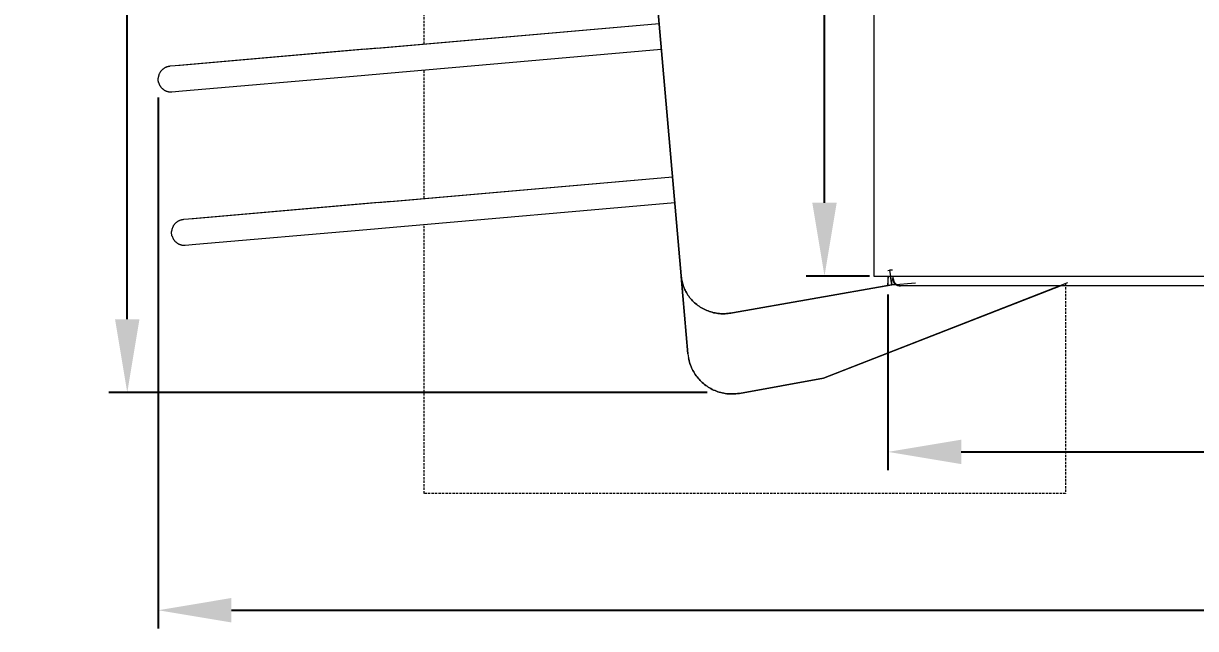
# Model space of a CAD drawing. Header units: millimetres. Extents: x -217 to 4976, y -41 to 3356.
# Drawn here: x -217 to 423, y 1096 to 1426 of the extents above; entities that cross this region are included whole.
import ezdxf

# ---------------------------------------------------------------- set-up
doc = ezdxf.new("R2010")
doc.units = ezdxf.units.MM
doc.linetypes.add('HIDDEN', pattern=[1.905, 1.27, -0.635])
for name, color, linetype, lineweight in [('ZANO_R', 7, 'Continuous', 0), ('ZANO_R_przerywana', 7, 'HIDDEN', 0), ('ZANO_W', 1, 'Continuous', 0)]:
    doc.layers.add(name, color=color, linetype=linetype, lineweight=lineweight)
doc.styles.add('Arial', font='arial.ttf')
doc.styles.get("Standard").update_dxf_attribs({"font": 'ARIALUNI.TTF'})
doc.dimstyles.new('pl i ang', dxfattribs={"dimtxt": 50, "dimasz": 50, "dimexe": 1.25, "dimexo": 0.625, "dimgap": 10, "dimtad": 1, "dimtoh": 1, "dimtxsty": 'Standard', "dimcen": 2.5, "dimclrd": 1, "dimclre": 1, "dimclrt": 1, "dimadec": 0, "dimazin": 0, "dimtfac": 1, "dimtmove": 0, "dimatfit": 3, "dimfxl": 1, "dimarcsym": 1})

# ---------------------------------------------------------------- blocks, each defined once
blk = doc.blocks.new('*D427')
at = {"layer": 'ZANO_W', "color": 1, "lineweight": -2}
for p, q in [((254.74, 1278.03), (254.74, 1182.07)), ((2756.32, 1277.54), (2756.32, 1182.07)), ((294.74, 1192.07), (2716.32, 1192.07))]:
    blk.add_line(p, q, dxfattribs=at)
at = {"layer": 'ZANO_W', "color": 1}
for points in [[(294.74, 1198.74), (294.74, 1185.41), (254.74, 1192.07)], [(2716.32, 1185.41), (2716.32, 1198.74), (2756.32, 1192.07)]]:
    blk.add_solid(points, dxfattribs=at)
at = {"layer": 'ZANO_W', "color": 1, "insert": (1505.53, 1222.5), "char_height": 40, "attachment_point": 5, "style": 'Arial'}
blk.add_mtext('2502', dxfattribs=at)
blk = doc.blocks.new('*D428')
at = {"layer": 'ZANO_W', "color": 1, "lineweight": -2}
for p, q in [((251.64, 1853.13), (210.11, 1853.13)), ((220.11, 1328.03), (220.11, 1813.13)), ((244.74, 1288.03), (210.11, 1288.03))]:
    blk.add_line(p, q, dxfattribs=at)
at = {"layer": 'ZANO_W', "color": 1}
for points in [[(226.78, 1813.13), (213.44, 1813.13), (220.11, 1853.13)], [(213.44, 1328.03), (226.78, 1328.03), (220.11, 1288.03)]]:
    blk.add_solid(points, dxfattribs=at)
at = {"layer": 'ZANO_W', "color": 1, "insert": (189.69, 1570.58), "char_height": 40, "attachment_point": 5, "rotation": 90, "style": 'Arial'}
blk.add_mtext('565', dxfattribs=at)
blk = doc.blocks.new('*D431')
at = {"layer": 'ZANO_W', "color": 1, "lineweight": -2}
for p, q in [((157.12, 1912.98), (-170.46, 1912.98)), ((-160.46, 1264.47), (-160.46, 1872.98)), ((156.12, 1224.47), (-170.46, 1224.47))]:
    blk.add_line(p, q, dxfattribs=at)
at = {"layer": 'ZANO_W', "color": 1}
for points in [[(-153.8, 1872.98), (-167.13, 1872.98), (-160.46, 1912.98)], [(-167.13, 1264.47), (-153.8, 1264.47), (-160.46, 1224.47)]]:
    blk.add_solid(points, dxfattribs=at)
at = {"layer": 'ZANO_W', "color": 1, "insert": (-190.89, 1568.72), "char_height": 40, "attachment_point": 5, "rotation": 90, "style": 'Arial'}
blk.add_mtext('689', dxfattribs=at)
blk = doc.blocks.new('*D432')
at = {"layer": 'ZANO_W', "color": 1, "lineweight": -2}
for p, q in [((-143.6, 1385.39), (-143.6, 1095.67)), ((3157.09, 1385.53), (3157.09, 1095.67)), ((-103.6, 1105.67), (3117.09, 1105.67))]:
    blk.add_line(p, q, dxfattribs=at)
at = {"layer": 'ZANO_W', "color": 1}
for points in [[(-103.6, 1112.34), (-103.6, 1099), (-143.6, 1105.67)], [(3117.09, 1099), (3117.09, 1112.34), (3157.09, 1105.67)]]:
    blk.add_solid(points, dxfattribs=at)
at = {"layer": 'ZANO_W', "color": 1, "insert": (1506.74, 1136.11), "char_height": 40, "attachment_point": 5, "style": 'Arial'}
blk.add_mtext('3301', dxfattribs=at)

msp = doc.modelspace()

# ---------------------------------------------------------------- linework, layer by layer
at = {"layer": 'ZANO_R'}
for p, q in [((141.87, 1288.09), (117.57, 1565.86)), ((141.87, 1288.09), (117.57, 1565.86)), ((117.57, 1565.86), (141.87, 1288.09)), ((247.02, 1502.03), (247.02, 1288.03)), ((-30.92, 1411.83), (129.81, 1425.89)), ((-23.86, 1412.39), (129.82, 1425.84)), ((-49.65, 1410.19), (-134.34, 1402.74)), ((-38.19, 1411.14), (-131.62, 1402.98)), ((-30.92, 1411.83), (-49.65, 1410.19)), ((-23.86, 1412.39), (-38.19, 1411.14)), ((-22.64, 1398.44), (131.04, 1411.89)), ((-140.72, 1401.18), (-140.91, 1401.03)), ((-140.53, 1401.32), (-140.72, 1401.18)), ((-140.33, 1401.45), (-140.53, 1401.32)), ((-140.12, 1401.57), (-140.33, 1401.45)), ((-139.91, 1401.69), (-140.12, 1401.57)), ((-139.7, 1401.8), (-139.91, 1401.69)), ((-139.48, 1401.9), (-139.7, 1401.8)), ((-139.26, 1401.99), (-139.48, 1401.9)), ((-139.04, 1402.08), (-139.26, 1401.99)), ((-138.81, 1402.16), (-139.04, 1402.08)), ((-138.58, 1402.23), (-138.81, 1402.16)), ((-138.35, 1402.3), (-138.58, 1402.23)), ((-138.12, 1402.35), (-138.35, 1402.3)), ((-137.88, 1402.4), (-138.12, 1402.35)), ((-137.65, 1402.44), (-137.88, 1402.4)), ((-137.41, 1402.47), (-137.65, 1402.44)), ((-137.17, 1402.49), (-137.41, 1402.47)), ((-131.62, 1402.98), (-137.17, 1402.49)), ((-143.6, 1395.88), (-143.58, 1396.12)), ((-143.6, 1395.63), (-143.6, 1395.88)), ((-143.6, 1395.39), (-143.6, 1395.63)), ((-143.6, 1395.15), (-143.6, 1395.39)), ((-143.58, 1394.91), (-143.6, 1395.15)), ((-143.55, 1396.36), (-143.58, 1396.12)), ((-143.55, 1394.67), (-143.58, 1394.91)), ((-143.52, 1396.59), (-143.55, 1396.36)), ((-143.48, 1396.83), (-143.52, 1396.59)), ((-143.43, 1397.07), (-143.48, 1396.83)), ((-143.38, 1397.3), (-143.43, 1397.07)), ((-143.31, 1397.53), (-143.38, 1397.3)), ((-143.24, 1397.76), (-143.31, 1397.53)), ((-143.16, 1397.98), (-143.24, 1397.76)), ((-143.07, 1398.21), (-143.16, 1397.98)), ((-142.97, 1398.43), (-143.07, 1398.21)), ((-142.87, 1398.64), (-142.97, 1398.43)), ((-142.76, 1398.85), (-142.87, 1398.64)), ((-142.64, 1399.06), (-142.76, 1398.85)), ((-142.52, 1399.27), (-142.64, 1399.06)), ((-142.38, 1399.47), (-142.52, 1399.27)), ((-142.25, 1399.66), (-142.38, 1399.47)), ((-142.1, 1399.85), (-142.25, 1399.66)), ((-141.95, 1400.04), (-142.1, 1399.85)), ((-141.79, 1400.22), (-141.95, 1400.04)), ((-141.63, 1400.39), (-141.79, 1400.22)), ((-141.46, 1400.56), (-141.63, 1400.39)), ((-141.28, 1400.73), (-141.46, 1400.56)), ((-141.1, 1400.88), (-141.28, 1400.73)), ((-140.91, 1401.03), (-141.1, 1400.88)), ((-130.4, 1389.03), (-36.97, 1397.19)), ((-36.97, 1397.19), (-22.64, 1398.44)), ((-143.52, 1394.43), (-143.55, 1394.67)), ((-143.48, 1394.19), (-143.52, 1394.43)), ((-143.43, 1393.95), (-143.48, 1394.19)), ((-143.37, 1393.71), (-143.43, 1393.95)), ((-143.37, 1393.71), (-143.31, 1393.5)), ((-143.31, 1393.5), (-143.24, 1393.29)), ((-143.24, 1393.29), (-143.17, 1393.08)), ((-143.17, 1393.08), (-143.09, 1392.87)), ((-143.09, 1392.87), (-143, 1392.66)), ((-143, 1392.66), (-142.9, 1392.46)), ((-142.9, 1392.46), (-142.8, 1392.26)), ((-142.8, 1392.26), (-142.69, 1392.06)), ((-142.69, 1392.06), (-142.58, 1391.87)), ((-142.58, 1391.87), (-142.46, 1391.68)), ((-142.46, 1391.68), (-142.33, 1391.49)), ((-142.33, 1391.49), (-142.2, 1391.31)), ((-142.2, 1391.31), (-142.06, 1391.14)), ((-142.06, 1391.14), (-141.92, 1390.96)), ((-141.92, 1390.96), (-141.78, 1390.8)), ((-141.78, 1390.8), (-141.62, 1390.64)), ((-141.62, 1390.64), (-141.45, 1390.47)), ((-141.45, 1390.47), (-141.28, 1390.31)), ((-141.28, 1390.31), (-141.14, 1390.19)), ((-141.14, 1390.19), (-141.01, 1390.07)), ((-141.01, 1390.07), (-140.86, 1389.96)), ((-140.86, 1389.96), (-140.72, 1389.85)), ((-140.72, 1389.85), (-140.57, 1389.75)), ((-140.57, 1389.75), (-140.42, 1389.65)), ((-140.42, 1389.65), (-140.27, 1389.55)), ((-140.27, 1389.55), (-140.11, 1389.46)), ((-140.11, 1389.46), (-139.93, 1389.36)), ((-139.93, 1389.36), (-139.74, 1389.26)), ((-139.74, 1389.26), (-139.56, 1389.17)), ((-139.56, 1389.17), (-139.37, 1389.08)), ((-139.37, 1389.08), (-139.17, 1389.01)), ((-139.17, 1389.01), (-138.98, 1388.93)), ((-138.98, 1388.93), (-138.78, 1388.86)), ((-138.78, 1388.86), (-138.58, 1388.8)), ((-138.58, 1388.8), (-138.38, 1388.74)), ((-138.38, 1388.74), (-138.17, 1388.69)), ((-138.17, 1388.69), (-137.96, 1388.65)), ((-137.96, 1388.65), (-137.76, 1388.61)), ((-137.76, 1388.61), (-137.55, 1388.58)), ((-137.55, 1388.58), (-137.34, 1388.56)), ((-137.34, 1388.56), (-137.13, 1388.54)), ((-137.13, 1388.54), (-136.92, 1388.52)), ((-136.92, 1388.52), (-136.71, 1388.52)), ((-136.71, 1388.52), (-136.5, 1388.52)), ((-136.5, 1388.52), (-136.3, 1388.52)), ((-136.3, 1388.52), (-136.09, 1388.54)), ((-136.09, 1388.54), (-130.4, 1389.03)), ((-23.6, 1328.15), (137.14, 1342.21)), ((-16.54, 1328.71), (137.14, 1342.16)), ((-42.33, 1326.51), (-127.02, 1319.06)), ((-30.87, 1327.46), (-124.3, 1319.3)), ((-23.6, 1328.15), (-42.33, 1326.51)), ((-16.54, 1328.71), (-30.87, 1327.46)), ((-15.32, 1314.76), (138.36, 1328.21)), ((-132.59, 1318.01), (-132.8, 1317.89)), ((-132.38, 1318.12), (-132.59, 1318.01)), ((-132.16, 1318.22), (-132.38, 1318.12)), ((-131.94, 1318.31), (-132.16, 1318.22)), ((-131.72, 1318.4), (-131.94, 1318.31)), ((-131.49, 1318.48), (-131.72, 1318.4)), ((-131.26, 1318.55), (-131.49, 1318.48)), ((-131.03, 1318.62), (-131.26, 1318.55)), ((-130.8, 1318.67), (-131.03, 1318.62)), ((-130.56, 1318.72), (-130.8, 1318.67)), ((-130.33, 1318.76), (-130.56, 1318.72)), ((-130.09, 1318.79), (-130.33, 1318.76)), ((-129.85, 1318.81), (-130.09, 1318.79)), ((-124.3, 1319.3), (-129.85, 1318.81)), ((-136.28, 1311.95), (-136.27, 1312.2)), ((-136.28, 1311.71), (-136.28, 1311.95)), ((-136.27, 1311.47), (-136.28, 1311.71)), ((-136.27, 1312.2), (-136.26, 1312.44)), ((-136.23, 1312.68), (-136.26, 1312.44)), ((-136.2, 1312.91), (-136.23, 1312.68)), ((-136.16, 1313.15), (-136.2, 1312.91)), ((-136.11, 1313.38), (-136.16, 1313.15)), ((-136.05, 1313.62), (-136.11, 1313.38)), ((-135.99, 1313.85), (-136.05, 1313.62)), ((-135.92, 1314.08), (-135.99, 1313.85)), ((-135.84, 1314.3), (-135.92, 1314.08)), ((-135.75, 1314.53), (-135.84, 1314.3)), ((-135.65, 1314.74), (-135.75, 1314.53)), ((-135.55, 1314.96), (-135.65, 1314.74)), ((-135.44, 1315.17), (-135.55, 1314.96)), ((-135.32, 1315.38), (-135.44, 1315.17)), ((-135.2, 1315.59), (-135.32, 1315.38)), ((-135.06, 1315.79), (-135.2, 1315.59)), ((-134.92, 1315.98), (-135.06, 1315.79)), ((-134.78, 1316.17), (-134.92, 1315.98)), ((-134.63, 1316.36), (-134.78, 1316.17)), ((-134.47, 1316.54), (-134.63, 1316.36)), ((-134.31, 1316.71), (-134.47, 1316.54)), ((-134.14, 1316.88), (-134.31, 1316.71)), ((-133.96, 1317.05), (-134.14, 1316.88)), ((-133.78, 1317.2), (-133.96, 1317.05)), ((-133.59, 1317.35), (-133.78, 1317.2)), ((-133.4, 1317.5), (-133.59, 1317.35)), ((-133.21, 1317.64), (-133.4, 1317.5)), ((-133, 1317.77), (-133.21, 1317.64)), ((-132.8, 1317.89), (-133, 1317.77)), ((-123.08, 1305.35), (-29.65, 1313.51)), ((-29.65, 1313.51), (-15.32, 1314.76)), ((-136.26, 1311.23), (-136.27, 1311.47)), ((-136.23, 1310.99), (-136.26, 1311.23)), ((-136.2, 1310.75), (-136.23, 1310.99)), ((-136.16, 1310.51), (-136.2, 1310.75)), ((-136.11, 1310.27), (-136.16, 1310.51)), ((-136.05, 1310.03), (-136.11, 1310.27)), ((-136.05, 1310.03), (-135.99, 1309.82)), ((-135.99, 1309.82), (-135.92, 1309.61)), ((-135.92, 1309.61), (-135.85, 1309.4)), ((-135.85, 1309.4), (-135.76, 1309.19)), ((-135.76, 1309.19), (-135.68, 1308.98)), ((-135.68, 1308.98), (-135.58, 1308.78)), ((-135.58, 1308.78), (-135.48, 1308.58)), ((-135.48, 1308.58), (-135.37, 1308.38)), ((-135.37, 1308.38), (-135.26, 1308.19)), ((-135.26, 1308.19), (-135.14, 1308)), ((-135.14, 1308), (-135.01, 1307.81)), ((-135.01, 1307.81), (-134.88, 1307.63)), ((-134.88, 1307.63), (-134.74, 1307.46)), ((-134.74, 1307.46), (-134.6, 1307.28)), ((-134.6, 1307.28), (-134.45, 1307.12)), ((-134.45, 1307.12), (-134.3, 1306.96)), ((-134.3, 1306.96), (-134.13, 1306.79)), ((-134.13, 1306.79), (-133.96, 1306.63)), ((-133.96, 1306.63), (-133.82, 1306.51)), ((-133.82, 1306.51), (-133.68, 1306.39)), ((-133.68, 1306.39), (-133.54, 1306.28)), ((-133.54, 1306.28), (-133.4, 1306.17)), ((-133.4, 1306.17), (-133.25, 1306.07)), ((-133.25, 1306.07), (-133.1, 1305.97)), ((-133.1, 1305.97), (-132.95, 1305.87)), ((-132.95, 1305.87), (-132.79, 1305.78)), ((-132.79, 1305.78), (-132.61, 1305.68)), ((-132.61, 1305.68), (-132.42, 1305.58)), ((-132.42, 1305.58), (-132.24, 1305.49)), ((-132.24, 1305.49), (-132.04, 1305.4)), ((-132.04, 1305.4), (-131.85, 1305.32)), ((-131.85, 1305.32), (-131.66, 1305.25)), ((-131.66, 1305.25), (-131.46, 1305.18)), ((-131.46, 1305.18), (-131.26, 1305.12)), ((-128.77, 1304.86), (-123.08, 1305.35)), ((-131.26, 1305.12), (-131.05, 1305.06)), ((-131.05, 1305.06), (-130.85, 1305.01)), ((-130.85, 1305.01), (-130.64, 1304.97)), ((-130.64, 1304.97), (-130.44, 1304.93)), ((-130.44, 1304.93), (-130.23, 1304.9)), ((-130.23, 1304.9), (-130.02, 1304.88)), ((-130.02, 1304.88), (-129.81, 1304.86)), ((-129.81, 1304.86), (-129.6, 1304.84)), ((-129.6, 1304.84), (-129.39, 1304.84)), ((-129.39, 1304.84), (-129.18, 1304.84)), ((-129.18, 1304.84), (-128.97, 1304.84)), ((-128.97, 1304.84), (-128.77, 1304.86)), ((141.87, 1288.09), (141.89, 1287.92)), ((141.89, 1287.92), (141.97, 1287.2)), ((141.89, 1287.92), (141.97, 1287.2)), ((141.89, 1287.92), (141.92, 1287.7)), ((141.97, 1287.2), (141.89, 1287.92)), ((145.58, 1245.64), (141.9, 1287.79)), ((145.58, 1245.64), (141.9, 1287.79)), ((141.9, 1287.79), (145.58, 1245.64)), ((141.92, 1287.7), (141.95, 1287.47)), ((141.95, 1287.47), (141.99, 1287.24)), ((141.97, 1287.2), (142.07, 1286.49)), ((141.97, 1287.2), (142.07, 1286.49)), ((142.07, 1286.49), (141.97, 1287.2)), ((141.99, 1287.24), (142.04, 1287.02)), ((142.04, 1287.02), (142.1, 1286.8)), ((142.07, 1286.49), (142.2, 1285.78)), ((142.07, 1286.49), (142.2, 1285.78)), ((142.2, 1285.78), (142.07, 1286.49)), ((247.02, 1288.03), (263.02, 1288.03)), ((254.74, 1291.03), (255.52, 1291.17)), ((254.74, 1291.03), (255.52, 1291.17)), ((254.74, 1283.03), (255.02, 1288.03)), ((254.74, 1288.03), (254.74, 1283.03)), ((257.29, 1291.3), (255.52, 1291.17)), ((257.16, 1291.29), (255.52, 1291.17)), ((255.52, 1291.17), (256.91, 1283.33)), ((255.52, 1291.17), (256.91, 1283.33)), ((256.91, 1283.33), (256.08, 1288.03)), ((257.16, 1286.79), (257.17, 1286.65)), ((257.17, 1286.65), (257.17, 1286.51)), ((257.17, 1286.51), (257.19, 1286.38)), ((257.19, 1286.38), (257.2, 1286.24)), ((257.2, 1286.24), (257.22, 1286.11)), ((257.22, 1286.11), (257.25, 1285.97)), ((257.25, 1285.97), (257.28, 1285.84)), ((257.63, 1286.79), (257.63, 1288.03)), ((257.63, 1286.79), (257.63, 1286.65)), ((257.63, 1286.65), (257.64, 1286.51)), ((257.64, 1286.51), (257.65, 1286.38)), ((257.65, 1286.38), (257.67, 1286.24)), ((257.67, 1286.24), (257.69, 1286.11)), ((257.69, 1286.11), (257.71, 1285.97)), ((257.71, 1285.97), (257.74, 1285.84)), ((263.02, 1288.03), (583.04, 1288.03)), ((142.2, 1285.78), (142.35, 1285.07)), ((142.2, 1285.78), (142.35, 1285.07)), ((142.35, 1285.07), (142.2, 1285.78)), ((142.35, 1285.07), (142.52, 1284.37)), ((142.35, 1285.07), (142.52, 1284.37)), ((142.52, 1284.37), (142.35, 1285.07)), ((142.52, 1284.37), (142.72, 1283.67)), ((142.52, 1284.37), (142.72, 1283.67)), ((142.72, 1283.67), (142.52, 1284.37)), ((142.72, 1283.67), (142.94, 1282.98)), ((142.72, 1283.67), (142.94, 1282.98)), ((142.94, 1282.98), (142.72, 1283.67)), ((142.94, 1282.98), (143.18, 1282.3)), ((142.94, 1282.98), (143.18, 1282.3)), ((143.18, 1282.3), (142.94, 1282.98)), ((143.18, 1282.3), (143.44, 1281.62)), ((143.18, 1282.3), (143.44, 1281.62)), ((143.44, 1281.62), (143.18, 1282.3)), ((143.44, 1281.62), (143.72, 1280.96)), ((143.44, 1281.62), (143.72, 1280.96)), ((143.72, 1280.96), (143.44, 1281.62)), ((143.72, 1280.96), (144.03, 1280.3)), ((143.72, 1280.96), (144.03, 1280.3)), ((144.03, 1280.3), (143.72, 1280.96)), ((144.03, 1280.3), (144.36, 1279.65)), ((144.03, 1280.3), (144.36, 1279.65)), ((144.36, 1279.65), (144.03, 1280.3)), ((144.36, 1279.65), (144.7, 1279.02)), ((144.36, 1279.65), (144.7, 1279.02)), ((144.7, 1279.02), (144.36, 1279.65)), ((256.91, 1283.33), (169.82, 1268.01)), ((256.91, 1283.33), (169.82, 1268.01)), ((169.82, 1268.01), (256.91, 1283.33)), ((169.82, 1268.02), (254.74, 1283.03)), ((169.82, 1268.02), (254.74, 1283.03)), ((169.82, 1268.02), (254.74, 1283.03)), ((352.73, 1284.29), (219.52, 1232.25)), ((348.89, 1282.79), (219.52, 1232.25)), ((219.52, 1232.25), (348.89, 1282.79)), ((256.91, 1283.33), (269.78, 1284.29)), ((259.34, 1283.51), (256.91, 1283.33)), ((256.91, 1283.33), (258.92, 1283.48)), ((257.28, 1285.84), (257.31, 1285.71)), ((257.31, 1285.71), (257.35, 1285.58)), ((257.35, 1285.58), (257.4, 1285.45)), ((257.4, 1285.45), (257.44, 1285.32)), ((257.44, 1285.32), (257.5, 1285.19)), ((257.5, 1285.19), (257.55, 1285.07)), ((257.55, 1285.07), (257.61, 1284.95)), ((257.61, 1284.95), (257.68, 1284.82)), ((257.68, 1284.82), (257.75, 1284.71)), ((257.74, 1285.84), (257.78, 1285.71)), ((257.75, 1284.71), (257.82, 1284.59)), ((257.78, 1285.71), (257.82, 1285.58)), ((257.82, 1285.58), (257.86, 1285.45)), ((257.82, 1284.59), (257.9, 1284.48)), ((257.86, 1285.45), (257.91, 1285.32)), ((257.9, 1284.48), (257.98, 1284.37)), ((257.91, 1285.32), (257.96, 1285.19)), ((257.96, 1285.19), (258.02, 1285.07)), ((257.98, 1284.37), (258.06, 1284.26)), ((258.02, 1285.07), (258.08, 1284.95)), ((258.06, 1284.26), (258.15, 1284.16)), ((258.08, 1284.95), (258.14, 1284.82)), ((258.14, 1284.82), (258.21, 1284.71)), ((258.15, 1284.16), (258.24, 1284.06)), ((258.21, 1284.71), (258.29, 1284.59)), ((258.24, 1284.06), (258.34, 1283.96)), ((258.29, 1284.59), (258.36, 1284.48)), ((258.34, 1283.96), (258.43, 1283.86)), ((258.36, 1284.48), (258.44, 1284.37)), ((258.43, 1283.86), (258.54, 1283.77)), ((258.44, 1284.37), (258.53, 1284.26)), ((258.53, 1284.26), (258.62, 1284.16)), ((258.54, 1283.77), (258.64, 1283.68)), ((258.62, 1284.16), (258.71, 1284.06)), ((258.64, 1283.68), (258.75, 1283.6)), ((258.71, 1284.06), (258.8, 1283.96)), ((258.75, 1283.6), (258.86, 1283.52)), ((258.8, 1283.96), (258.9, 1283.86)), ((258.86, 1283.52), (258.97, 1283.44)), ((258.9, 1283.86), (259, 1283.77)), ((258.97, 1283.44), (259.09, 1283.37)), ((259, 1283.77), (259.11, 1283.68)), ((259.09, 1283.37), (259.2, 1283.3)), ((259.11, 1283.68), (259.21, 1283.6)), ((259.2, 1283.3), (259.32, 1283.23)), ((259.21, 1283.6), (259.32, 1283.52)), ((259.32, 1283.52), (259.44, 1283.44)), ((259.32, 1283.23), (259.45, 1283.17)), ((259.44, 1283.44), (259.55, 1283.37)), ((259.45, 1283.17), (259.57, 1283.12)), ((259.55, 1283.37), (259.67, 1283.3)), ((259.57, 1283.12), (259.7, 1283.06)), ((259.67, 1283.3), (259.79, 1283.23)), ((259.7, 1283.06), (259.83, 1283.02)), ((259.79, 1283.23), (259.91, 1283.17)), ((259.83, 1283.02), (259.95, 1282.97)), ((259.91, 1283.17), (260.04, 1283.12)), ((259.95, 1282.97), (260.09, 1282.93)), ((260.04, 1283.12), (260.16, 1283.06)), ((260.09, 1282.93), (260.22, 1282.9)), ((260.16, 1283.06), (260.29, 1283.02)), ((260.22, 1282.9), (260.35, 1282.87)), ((260.29, 1283.02), (260.42, 1282.97)), ((260.35, 1282.87), (260.49, 1282.84)), ((260.42, 1282.97), (260.55, 1282.93)), ((260.49, 1282.84), (260.62, 1282.82)), ((260.55, 1282.93), (260.68, 1282.9)), ((260.62, 1282.82), (260.76, 1282.81)), ((260.68, 1282.9), (260.82, 1282.87)), ((260.76, 1282.81), (260.89, 1282.79)), ((260.82, 1282.87), (260.95, 1282.84)), ((260.89, 1282.79), (261.03, 1282.79)), ((260.95, 1282.84), (261.09, 1282.82)), ((261.03, 1282.79), (261.16, 1282.79)), ((261.09, 1282.82), (261.22, 1282.81)), ((261.22, 1282.81), (261.36, 1282.79)), ((261.36, 1282.79), (261.49, 1282.79)), ((261.49, 1282.79), (261.63, 1282.79)), ((2752.32, 1282.79), (261.63, 1282.79)), ((144.7, 1279.02), (145.11, 1278.34)), ((144.7, 1279.02), (145.11, 1278.34)), ((145.11, 1278.34), (144.7, 1279.02)), ((145.11, 1278.34), (145.55, 1277.68)), ((145.11, 1278.34), (145.55, 1277.68)), ((145.55, 1277.68), (145.11, 1278.34)), ((145.55, 1277.68), (146, 1277.03)), ((145.55, 1277.68), (146, 1277.03)), ((146, 1277.03), (145.55, 1277.68)), ((146, 1277.03), (146.48, 1276.4)), ((146, 1277.03), (146.48, 1276.4)), ((146.48, 1276.4), (146, 1277.03)), ((146.48, 1276.4), (146.98, 1275.78)), ((146.48, 1276.4), (146.98, 1275.78)), ((146.98, 1275.78), (146.48, 1276.4)), ((146.98, 1275.78), (147.5, 1275.18)), ((146.98, 1275.78), (147.5, 1275.18)), ((147.5, 1275.18), (146.98, 1275.78)), ((147.5, 1275.18), (148.04, 1274.6)), ((147.5, 1275.18), (148.04, 1274.6)), ((148.04, 1274.6), (147.5, 1275.18)), ((148.04, 1274.6), (148.6, 1274.04)), ((148.04, 1274.6), (148.6, 1274.04)), ((148.6, 1274.04), (148.04, 1274.6)), ((148.6, 1274.04), (149.17, 1273.5)), ((148.6, 1274.04), (149.17, 1273.5)), ((149.17, 1273.5), (148.6, 1274.04)), ((149.17, 1273.5), (149.77, 1272.97)), ((149.17, 1273.5), (149.77, 1272.97)), ((149.77, 1272.97), (149.17, 1273.5)), ((149.77, 1272.97), (150.38, 1272.47)), ((149.77, 1272.97), (150.38, 1272.47)), ((150.38, 1272.47), (149.77, 1272.97)), ((150.38, 1272.47), (151.01, 1271.99)), ((150.38, 1272.47), (151.01, 1271.99)), ((151.01, 1271.99), (150.38, 1272.47)), ((151.01, 1271.99), (151.66, 1271.53)), ((151.01, 1271.99), (151.66, 1271.53)), ((151.66, 1271.53), (151.01, 1271.99)), ((151.66, 1271.53), (152.32, 1271.09)), ((151.66, 1271.53), (152.32, 1271.09)), ((152.32, 1271.09), (151.66, 1271.53)), ((152.32, 1271.09), (153, 1270.68)), ((152.32, 1271.09), (153, 1270.68)), ((153, 1270.68), (152.32, 1271.09)), ((153, 1270.68), (153.69, 1270.29)), ((153, 1270.68), (153.69, 1270.29)), ((153.69, 1270.29), (153, 1270.68)), ((153.69, 1270.29), (154.39, 1269.92)), ((153.69, 1270.29), (154.39, 1269.92)), ((154.39, 1269.92), (153.69, 1270.29)), ((154.39, 1269.92), (155.1, 1269.58)), ((154.39, 1269.92), (155.1, 1269.58)), ((155.1, 1269.58), (154.39, 1269.92)), ((155.1, 1269.58), (155.83, 1269.26)), ((155.1, 1269.58), (155.83, 1269.26)), ((155.83, 1269.26), (155.1, 1269.58)), ((155.83, 1269.26), (156.57, 1268.97)), ((155.83, 1269.26), (156.57, 1268.97)), ((156.57, 1268.97), (155.83, 1269.26)), ((156.57, 1268.97), (157.31, 1268.7)), ((156.57, 1268.97), (157.31, 1268.7)), ((157.31, 1268.7), (156.57, 1268.97)), ((157.31, 1268.7), (158.07, 1268.46)), ((157.31, 1268.7), (158.07, 1268.46)), ((158.07, 1268.46), (157.31, 1268.7)), ((158.07, 1268.46), (158.83, 1268.24)), ((158.07, 1268.46), (158.83, 1268.24)), ((158.83, 1268.24), (158.07, 1268.46)), ((158.83, 1268.24), (159.6, 1268.05)), ((158.83, 1268.24), (159.6, 1268.05)), ((159.6, 1268.05), (158.83, 1268.24)), ((159.6, 1268.05), (160.37, 1267.89)), ((159.6, 1268.05), (160.37, 1267.89)), ((160.37, 1267.89), (159.6, 1268.05)), ((160.37, 1267.89), (161.15, 1267.75)), ((160.37, 1267.89), (161.15, 1267.75)), ((161.15, 1267.75), (160.37, 1267.89)), ((161.15, 1267.75), (161.94, 1267.64)), ((161.15, 1267.75), (161.94, 1267.64)), ((161.94, 1267.64), (161.15, 1267.75)), ((161.94, 1267.64), (162.73, 1267.55)), ((161.94, 1267.64), (162.73, 1267.55)), ((162.73, 1267.55), (161.94, 1267.64)), ((162.73, 1267.55), (163.52, 1267.5)), ((162.73, 1267.55), (163.52, 1267.5)), ((163.52, 1267.5), (162.73, 1267.55)), ((163.52, 1267.5), (164.31, 1267.47)), ((163.52, 1267.5), (164.31, 1267.47)), ((164.31, 1267.47), (163.52, 1267.5)), ((164.31, 1267.47), (165.1, 1267.46)), ((164.31, 1267.47), (165.1, 1267.46)), ((165.1, 1267.46), (164.31, 1267.47)), ((165.1, 1267.46), (165.89, 1267.49)), ((165.1, 1267.46), (165.89, 1267.49)), ((165.89, 1267.49), (165.1, 1267.46)), ((165.89, 1267.49), (166.69, 1267.54)), ((165.89, 1267.49), (166.69, 1267.54)), ((166.69, 1267.54), (165.89, 1267.49)), ((166.69, 1267.54), (167.47, 1267.61)), ((166.69, 1267.54), (167.47, 1267.61)), ((167.47, 1267.61), (166.69, 1267.54)), ((167.47, 1267.61), (168.26, 1267.72)), ((167.47, 1267.61), (168.26, 1267.72)), ((168.26, 1267.72), (167.47, 1267.61)), ((168.26, 1267.72), (169.04, 1267.85)), ((168.26, 1267.72), (169.04, 1267.85)), ((169.04, 1267.85), (168.26, 1267.72)), ((169.04, 1267.85), (169.82, 1268.01)), ((169.04, 1267.85), (169.82, 1268.01)), ((169.82, 1268.01), (169.04, 1267.85)), ((145.58, 1245.64), (145.87, 1243.48)), ((145.58, 1245.64), (145.87, 1243.48)), ((145.58, 1245.64), (145.87, 1243.48)), ((146.03, 1242.67), (145.87, 1243.48)), ((146.03, 1242.67), (145.87, 1243.48)), ((145.87, 1243.48), (146.03, 1242.67)), ((146.22, 1241.86), (146.03, 1242.67)), ((146.22, 1241.86), (146.03, 1242.67)), ((146.03, 1242.67), (146.22, 1241.86)), ((146.44, 1241.06), (146.22, 1241.86)), ((146.44, 1241.06), (146.22, 1241.86)), ((146.22, 1241.86), (146.44, 1241.06)), ((146.69, 1240.27), (146.44, 1241.06)), ((146.69, 1240.27), (146.44, 1241.06)), ((146.44, 1241.06), (146.69, 1240.27)), ((146.96, 1239.49), (146.69, 1240.27)), ((146.96, 1239.49), (146.69, 1240.27)), ((146.69, 1240.27), (146.96, 1239.49)), ((147.26, 1238.71), (146.96, 1239.49)), ((147.26, 1238.71), (146.96, 1239.49)), ((146.96, 1239.49), (147.26, 1238.71)), ((147.58, 1237.95), (147.26, 1238.71)), ((147.58, 1237.95), (147.26, 1238.71)), ((147.26, 1238.71), (147.58, 1237.95)), ((147.93, 1237.2), (147.58, 1237.95)), ((147.93, 1237.2), (147.58, 1237.95)), ((147.58, 1237.95), (147.93, 1237.2)), ((148.31, 1236.46), (147.93, 1237.2)), ((148.31, 1236.46), (147.93, 1237.2)), ((147.93, 1237.2), (148.31, 1236.46)), ((148.71, 1235.73), (148.31, 1236.46)), ((148.71, 1235.73), (148.31, 1236.46)), ((148.31, 1236.46), (148.71, 1235.73)), ((149.14, 1235.02), (148.71, 1235.73)), ((149.14, 1235.02), (148.71, 1235.73)), ((148.71, 1235.73), (149.14, 1235.02)), ((149.59, 1234.33), (149.14, 1235.02)), ((149.59, 1234.33), (149.14, 1235.02)), ((149.14, 1235.02), (149.59, 1234.33)), ((150.07, 1233.65), (149.59, 1234.33)), ((150.07, 1233.65), (149.59, 1234.33)), ((149.59, 1234.33), (150.07, 1233.65)), ((150.56, 1232.98), (150.07, 1233.65)), ((150.56, 1232.98), (150.07, 1233.65)), ((150.07, 1233.65), (150.56, 1232.98)), ((151.08, 1232.34), (150.56, 1232.98)), ((151.08, 1232.34), (150.56, 1232.98)), ((150.56, 1232.98), (151.08, 1232.34)), ((151.63, 1231.71), (151.08, 1232.34)), ((151.63, 1231.71), (151.08, 1232.34)), ((151.08, 1232.34), (151.63, 1231.71)), ((152.19, 1231.1), (151.63, 1231.71)), ((152.19, 1231.1), (151.63, 1231.71)), ((151.63, 1231.71), (152.19, 1231.1)), ((152.77, 1230.51), (152.19, 1231.1)), ((152.77, 1230.51), (152.19, 1231.1)), ((152.19, 1231.1), (152.77, 1230.51)), ((153.38, 1229.94), (152.77, 1230.51)), ((153.38, 1229.94), (152.77, 1230.51)), ((152.77, 1230.51), (153.38, 1229.94)), ((154, 1229.4), (153.38, 1229.94)), ((154, 1229.4), (153.38, 1229.94)), ((153.38, 1229.94), (154, 1229.4)), ((154.64, 1228.87), (154, 1229.4)), ((154.64, 1228.87), (154, 1229.4)), ((154, 1229.4), (154.64, 1228.87)), ((155.3, 1228.37), (154.64, 1228.87)), ((155.3, 1228.37), (154.64, 1228.87)), ((154.64, 1228.87), (155.3, 1228.37)), ((155.98, 1227.89), (155.3, 1228.37)), ((155.98, 1227.89), (155.3, 1228.37)), ((155.3, 1228.37), (155.98, 1227.89)), ((219.52, 1232.25), (173.67, 1224.02)), ((219.52, 1232.25), (173.67, 1224.02)), ((173.67, 1224.02), (219.52, 1232.25)), ((156.67, 1227.43), (155.98, 1227.89)), ((156.67, 1227.43), (155.98, 1227.89)), ((155.98, 1227.89), (156.67, 1227.43)), ((157.38, 1227), (156.67, 1227.43)), ((157.38, 1227), (156.67, 1227.43)), ((156.67, 1227.43), (157.38, 1227)), ((158.1, 1226.59), (157.38, 1227)), ((158.1, 1226.59), (157.38, 1227)), ((157.38, 1227), (158.1, 1226.59)), ((158.84, 1226.21), (158.1, 1226.59)), ((158.84, 1226.21), (158.1, 1226.59)), ((158.1, 1226.59), (158.84, 1226.21)), ((159.59, 1225.85), (158.84, 1226.21)), ((159.59, 1225.85), (158.84, 1226.21)), ((158.84, 1226.21), (159.59, 1225.85)), ((160.35, 1225.52), (159.59, 1225.85)), ((160.35, 1225.52), (159.59, 1225.85)), ((159.59, 1225.85), (160.35, 1225.52)), ((161.12, 1225.21), (160.35, 1225.52)), ((161.12, 1225.21), (160.35, 1225.52)), ((160.35, 1225.52), (161.12, 1225.21)), ((161.9, 1224.94), (161.12, 1225.21)), ((161.9, 1224.94), (161.12, 1225.21)), ((161.12, 1225.21), (161.9, 1224.94)), ((162.69, 1224.69), (161.9, 1224.94)), ((162.69, 1224.69), (161.9, 1224.94)), ((161.9, 1224.94), (162.69, 1224.69)), ((163.49, 1224.46), (162.69, 1224.69)), ((163.49, 1224.46), (162.69, 1224.69)), ((162.69, 1224.69), (163.49, 1224.46)), ((164.29, 1224.27), (163.49, 1224.46)), ((164.29, 1224.27), (163.49, 1224.46)), ((163.49, 1224.46), (164.29, 1224.27)), ((165.11, 1224.1), (164.29, 1224.27)), ((165.11, 1224.1), (164.29, 1224.27)), ((164.29, 1224.27), (165.11, 1224.1)), ((165.92, 1223.96), (165.11, 1224.1)), ((165.92, 1223.96), (165.11, 1224.1)), ((165.11, 1224.1), (165.92, 1223.96)), ((166.75, 1223.84), (165.92, 1223.96)), ((166.75, 1223.84), (165.92, 1223.96)), ((165.92, 1223.96), (166.75, 1223.84)), ((167.57, 1223.76), (166.75, 1223.84)), ((167.57, 1223.76), (166.75, 1223.84)), ((166.75, 1223.84), (167.57, 1223.76)), ((168.4, 1223.71), (167.57, 1223.76)), ((168.4, 1223.71), (167.57, 1223.76)), ((167.57, 1223.76), (168.4, 1223.71)), ((169.23, 1223.68), (168.4, 1223.71)), ((169.23, 1223.68), (168.4, 1223.71)), ((168.4, 1223.71), (169.23, 1223.68)), ((170.06, 1223.68), (169.23, 1223.68)), ((170.06, 1223.68), (169.23, 1223.68)), ((169.23, 1223.68), (170.06, 1223.68)), ((170.89, 1223.71), (170.06, 1223.68)), ((170.89, 1223.71), (170.06, 1223.68)), ((170.06, 1223.68), (170.89, 1223.71)), ((171.71, 1223.77), (170.89, 1223.71)), ((171.71, 1223.77), (170.89, 1223.71)), ((170.89, 1223.71), (171.71, 1223.77)), ((172.54, 1223.86), (171.71, 1223.77)), ((172.54, 1223.86), (171.71, 1223.77)), ((171.71, 1223.77), (172.54, 1223.86)), ((173.36, 1223.97), (172.54, 1223.86)), ((173.36, 1223.97), (172.54, 1223.86)), ((172.54, 1223.86), (173.36, 1223.97)), ((173.67, 1224.02), (173.36, 1223.97)), ((173.67, 1224.02), (173.36, 1223.97)), ((173.36, 1223.97), (173.67, 1224.02))]:
    msp.add_line(p, q, dxfattribs=at)
at = {"layer": 'ZANO_R_przerywana'}
for p, q in [((1.66, 1414.68), (1.66, 1724.24)), ((1.66, 1330.36), (1.66, 1400.57)), ((1.66, 1169.46), (1.66, 1316.25)), ((351.66, 1283.87), (351.66, 1169.46)), ((351.66, 1169.46), (1.66, 1169.46))]:
    msp.add_line(p, q, dxfattribs=at)

# ---------------------------------------------------------------- dimensions: what is measured, and where the dimension line sits
at = {"layer": 'ZANO_W'}
for base, p1, p2, picture, middle in [((-160.46, 1912.98), (166.12, 1224.47), (167.12, 1912.98), '*D431', (-190.89, 1568.72)), ((220.11, 1853.13), (254.74, 1288.03), (261.64, 1853.13), '*D428', (189.69, 1570.58))]:
    dim = msp.add_linear_dim(base=base, p1=p1, p2=p2, angle=90, dimstyle='pl i ang', override={"dimtxt": 40, "dimasz": 40, "dimexe": 10, "dimexo": 10, "dimtoh": 0, "dimdec": 0, "dimtxsty": 'Arial', "dimtdec": 0, "dimtmove": 1}, dxfattribs=at)
    dim.commit()
    dim.dimension.update_dxf_attribs({"geometry": picture, "text_midpoint": middle})
for base, p1, p2, picture, middle in [((3157.09, 1105.67), (-143.6, 1395.39), (3157.09, 1395.53), '*D432', (1506.74, 1136.11)), ((2756.32, 1192.07), (254.74, 1288.03), (2756.32, 1287.54), '*D427', (1505.53, 1222.5))]:
    dim = msp.add_linear_dim(base=base, p1=p1, p2=p2, dimstyle='pl i ang', override={"dimtxt": 40, "dimasz": 40, "dimexe": 10, "dimexo": 10, "dimtoh": 0, "dimdec": 0, "dimtxsty": 'Arial', "dimtdec": 0, "dimtmove": 1}, dxfattribs=at)
    dim.commit()
    dim.dimension.update_dxf_attribs({"geometry": picture, "text_midpoint": middle})

doc.saveas('drawing.dxf')
